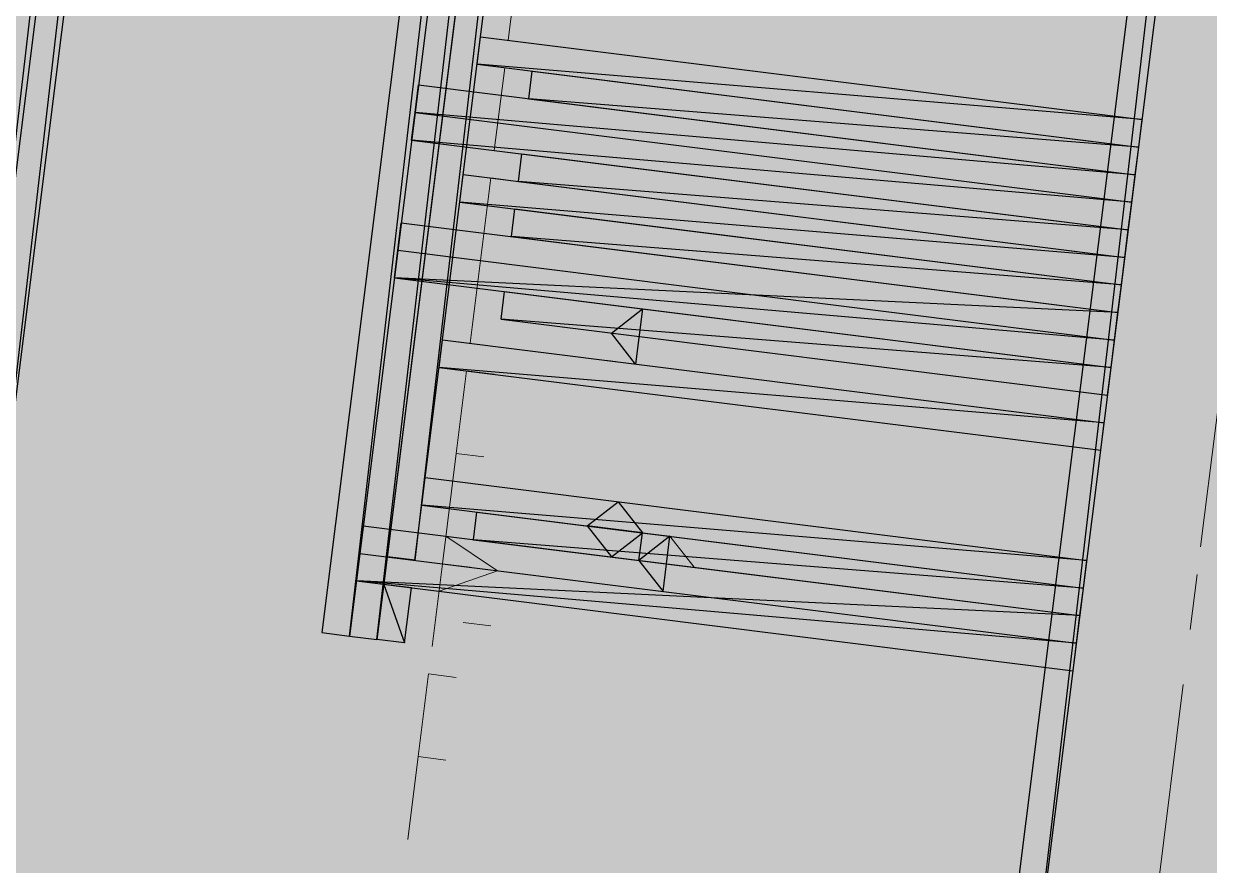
# Model space of a CAD drawing. Header units: metres. Extents: x -4 to 509425, y 7549 to 4732445.
# Drawn here: x 475993.0253 to 475993.3866, y 4719728.3529 to 4719728.6094 of the extents above; entities that cross this region are included whole.
import ezdxf

# ---------------------------------------------------------------- set-up
doc = ezdxf.new("R2010")
doc.units = ezdxf.units.M
doc.header["$LTSCALE"] = 0.01
doc.header["$MEASUREMENT"] = 0
doc.layers.get('0').update_dxf_attribs({"lineweight": 0})
doc.layers.add('_SUBESTACIÓN', color=1, linetype='Continuous')
doc.layers.add('SUBESTACION LA VID', color=253, linetype='Continuous')

# ---------------------------------------------------------------- blocks, each defined once
blk = doc.blocks.new('A$Cfff6051d')
at = {"layer": 'SUBESTACION LA VID', "transparency": 33554687}
h = blk.add_hatch(color=256, dxfattribs=at)
h.dxf.hatch_style = 2
edge = h.paths.add_edge_path()
edge.add_spline(control_points=[(475992.98494, 4719728.46583), (475992.98494, 4719728.46583), (475993.00174, 4719728.46372), (475993.00174, 4719728.46372), (475993.00174, 4719728.46372), (475993.09447, 4719729.33946), (475993.09447, 4719729.33946), (475993.09447, 4719729.33946), (475992.98494, 4719728.46583), (475992.98494, 4719728.46583)], knot_values=[0, 0, 0, 0, 1, 1, 1, 2, 2, 2, 3, 3, 3, 3], degree=3, periodic=0)
edge = h.paths.add_edge_path()
edge.add_spline(control_points=[(475993.00174, 4719728.46372), (475993.00174, 4719728.46372), (475993.09447, 4719729.33946), (475993.09447, 4719729.33946), (475993.09447, 4719729.33946), (475993.11337, 4719729.35416), (475993.11337, 4719729.35416), (475993.11337, 4719729.35416), (475993.00174, 4719728.46372), (475993.00174, 4719728.46372)], knot_values=[0, 0, 0, 0, 1, 1, 1, 2, 2, 2, 3, 3, 3, 3], degree=3, periodic=0)
edge = h.paths.add_edge_path()
edge.add_spline(control_points=[(475993.09447, 4719729.33946), (475993.09447, 4719729.33946), (475993.11337, 4719729.35416), (475993.11337, 4719729.35416), (475993.11337, 4719729.35416), (475993.04406, 4719729.34578), (475993.04406, 4719729.34578), (475993.04406, 4719729.34578), (475993.09447, 4719729.33946), (475993.09447, 4719729.33946)], knot_values=[0, 0, 0, 0, 1, 1, 1, 2, 2, 2, 3, 3, 3, 3], degree=3, periodic=0)
edge = h.paths.add_edge_path()
edge.add_spline(control_points=[(475993.11337, 4719729.35416), (475993.11337, 4719729.35416), (475993.04406, 4719729.34578), (475993.04406, 4719729.34578), (475993.04406, 4719729.34578), (475993.03777, 4719729.36364), (475993.03777, 4719729.36364), (475993.03777, 4719729.36364), (475993.11337, 4719729.35416), (475993.11337, 4719729.35416)], knot_values=[0, 0, 0, 0, 1, 1, 1, 2, 2, 2, 3, 3, 3, 3], degree=3, periodic=0)
h = blk.add_hatch(color=256, dxfattribs=at)
h.dxf.hatch_style = 2
edge = h.paths.add_edge_path()
edge.add_spline(control_points=[(475993.12072, 4719729.34471), (475993.12072, 4719729.34471), (475993.11232, 4719729.34576), (475993.11232, 4719729.34576), (475993.11232, 4719729.34576), (475993.00698, 4719728.43747), (475993.00698, 4719728.43747), (475993.00698, 4719728.43747), (475993.12072, 4719729.34471), (475993.12072, 4719729.34471)], knot_values=[0, 0, 0, 0, 1, 1, 1, 2, 2, 2, 3, 3, 3, 3], degree=3, periodic=0)
edge = h.paths.add_edge_path()
edge.add_spline(control_points=[(475993.11232, 4719729.34576), (475993.11232, 4719729.34576), (475993.00698, 4719728.43747), (475993.00698, 4719728.43747), (475993.00698, 4719728.43747), (475992.99858, 4719728.43852), (475992.99858, 4719728.43852), (475992.99858, 4719728.43852), (475993.11232, 4719729.34576), (475993.11232, 4719729.34576)], knot_values=[0, 0, 0, 0, 1, 1, 1, 2, 2, 2, 3, 3, 3, 3], degree=3, periodic=0)
h = blk.add_hatch(color=256, dxfattribs=at)
h.dxf.hatch_style = 2
edge = h.paths.add_edge_path()
edge.add_spline(control_points=[(475993.12912, 4719729.34365), (475993.12912, 4719729.34365), (475993.12072, 4719729.34471), (475993.12072, 4719729.34471), (475993.12072, 4719729.34471), (475993.01538, 4719728.43642), (475993.01538, 4719728.43642), (475993.01538, 4719728.43642), (475993.12912, 4719729.34365), (475993.12912, 4719729.34365)], knot_values=[0, 0, 0, 0, 1, 1, 1, 2, 2, 2, 3, 3, 3, 3], degree=3, periodic=0)
edge = h.paths.add_edge_path()
edge.add_spline(control_points=[(475993.12072, 4719729.34471), (475993.12072, 4719729.34471), (475993.01538, 4719728.43642), (475993.01538, 4719728.43642), (475993.01538, 4719728.43642), (475993.00698, 4719728.43747), (475993.00698, 4719728.43747), (475993.00698, 4719728.43747), (475993.12072, 4719729.34471), (475993.12072, 4719729.34471)], knot_values=[0, 0, 0, 0, 1, 1, 1, 2, 2, 2, 3, 3, 3, 3], degree=3, periodic=0)
h = blk.add_hatch(color=256, dxfattribs=at)
h.dxf.hatch_style = 2
edge = h.paths.add_edge_path()
edge.add_spline(control_points=[(475993.13614, 4719728.44687), (475993.13614, 4719728.44687), (475993.14454, 4719728.44582), (475993.14454, 4719728.44582), (475993.14454, 4719728.44582), (475993.24672, 4719729.32891), (475993.24672, 4719729.32891), (475993.24672, 4719729.32891), (475993.13614, 4719728.44687), (475993.13614, 4719728.44687)], knot_values=[0, 0, 0, 0, 1, 1, 1, 2, 2, 2, 3, 3, 3, 3], degree=3, periodic=0)
edge = h.paths.add_edge_path()
edge.add_spline(control_points=[(475993.14454, 4719728.44582), (475993.14454, 4719728.44582), (475993.24672, 4719729.32891), (475993.24672, 4719729.32891), (475993.24672, 4719729.32891), (475993.25512, 4719729.32786), (475993.25512, 4719729.32786), (475993.25512, 4719729.32786), (475993.14454, 4719728.44582), (475993.14454, 4719728.44582)], knot_values=[0, 0, 0, 0, 1, 1, 1, 2, 2, 2, 3, 3, 3, 3], degree=3, periodic=0)
h = blk.add_hatch(color=256, dxfattribs=at)
h.dxf.hatch_style = 2
edge = h.paths.add_edge_path()
edge.add_spline(control_points=[(475993.23727, 4719729.32156), (475993.23727, 4719729.32156), (475993.22887, 4719729.32261), (475993.22887, 4719729.32261), (475993.22887, 4719729.32261), (475993.12458, 4719728.42273), (475993.12458, 4719728.42273), (475993.12458, 4719728.42273), (475993.23727, 4719729.32156), (475993.23727, 4719729.32156)], knot_values=[0, 0, 0, 0, 1, 1, 1, 2, 2, 2, 3, 3, 3, 3], degree=3, periodic=0)
edge = h.paths.add_edge_path()
edge.add_spline(control_points=[(475993.22887, 4719729.32261), (475993.22887, 4719729.32261), (475993.12458, 4719728.42273), (475993.12458, 4719728.42273), (475993.12458, 4719728.42273), (475993.11618, 4719728.42378), (475993.11618, 4719728.42378), (475993.11618, 4719728.42378), (475993.22887, 4719729.32261), (475993.22887, 4719729.32261)], knot_values=[0, 0, 0, 0, 1, 1, 1, 2, 2, 2, 3, 3, 3, 3], degree=3, periodic=0)
h = blk.add_hatch(color=256, dxfattribs=at)
h.dxf.hatch_style = 2
edge = h.paths.add_edge_path()
edge.add_spline(control_points=[(475993.24567, 4719729.32051), (475993.24567, 4719729.32051), (475993.23727, 4719729.32156), (475993.23727, 4719729.32156), (475993.23727, 4719729.32156), (475993.13298, 4719728.42167), (475993.13298, 4719728.42167), (475993.13298, 4719728.42167), (475993.24567, 4719729.32051), (475993.24567, 4719729.32051)], knot_values=[0, 0, 0, 0, 1, 1, 1, 2, 2, 2, 3, 3, 3, 3], degree=3, periodic=0)
edge = h.paths.add_edge_path()
edge.add_spline(control_points=[(475993.23727, 4719729.32156), (475993.23727, 4719729.32156), (475993.13298, 4719728.42167), (475993.13298, 4719728.42167), (475993.13298, 4719728.42167), (475993.12458, 4719728.42273), (475993.12458, 4719728.42273), (475993.12458, 4719728.42273), (475993.23727, 4719729.32156), (475993.23727, 4719729.32156)], knot_values=[0, 0, 0, 0, 1, 1, 1, 2, 2, 2, 3, 3, 3, 3], degree=3, periodic=0)
h = blk.add_hatch(color=256, dxfattribs=at)
h.dxf.hatch_style = 2
edge = h.paths.add_edge_path()
edge.add_spline(control_points=[(475993.31985, 4719728.27879), (475993.31985, 4719728.27879), (475993.32825, 4719728.27774), (475993.32825, 4719728.27774), (475993.32825, 4719728.27774), (475993.44833, 4719729.30363), (475993.44833, 4719729.30363), (475993.44833, 4719729.30363), (475993.31985, 4719728.27879), (475993.31985, 4719728.27879)], knot_values=[0, 0, 0, 0, 1, 1, 1, 2, 2, 2, 3, 3, 3, 3], degree=3, periodic=0)
edge = h.paths.add_edge_path()
edge.add_spline(control_points=[(475993.32825, 4719728.27774), (475993.32825, 4719728.27774), (475993.44833, 4719729.30363), (475993.44833, 4719729.30363), (475993.44833, 4719729.30363), (475993.45673, 4719729.30258), (475993.45673, 4719729.30258), (475993.45673, 4719729.30258), (475993.32825, 4719728.27774), (475993.32825, 4719728.27774)], knot_values=[0, 0, 0, 0, 1, 1, 1, 2, 2, 2, 3, 3, 3, 3], degree=3, periodic=0)
h = blk.add_hatch(color=256, dxfattribs=at)
h.dxf.hatch_style = 2
edge = h.paths.add_edge_path()
edge.add_spline(control_points=[(475993.16455, 4719728.60543), (475993.16455, 4719728.60543), (475993.1635, 4719728.59703), (475993.1635, 4719728.59703), (475993.1635, 4719728.59703), (475993.36616, 4719728.58015), (475993.36616, 4719728.58015), (475993.36616, 4719728.58015), (475993.16455, 4719728.60543), (475993.16455, 4719728.60543)], knot_values=[0, 0, 0, 0, 1, 1, 1, 2, 2, 2, 3, 3, 3, 3], degree=3, periodic=0)
edge = h.paths.add_edge_path()
edge.add_spline(control_points=[(475993.1635, 4719728.59703), (475993.1635, 4719728.59703), (475993.36616, 4719728.58015), (475993.36616, 4719728.58015), (475993.36616, 4719728.58015), (475993.36511, 4719728.57175), (475993.36511, 4719728.57175), (475993.36511, 4719728.57175), (475993.1635, 4719728.59703), (475993.1635, 4719728.59703)], knot_values=[0, 0, 0, 0, 1, 1, 1, 2, 2, 2, 3, 3, 3, 3], degree=3, periodic=0)
h = blk.add_hatch(color=256, dxfattribs=at)
h.dxf.hatch_style = 2
edge = h.paths.add_edge_path()
edge.add_spline(control_points=[(475993.1803, 4719728.59492), (475993.1803, 4719728.59492), (475993.17925, 4719728.58652), (475993.17925, 4719728.58652), (475993.17925, 4719728.58652), (475993.36511, 4719728.57175), (475993.36511, 4719728.57175), (475993.36511, 4719728.57175), (475993.1803, 4719728.59492), (475993.1803, 4719728.59492)], knot_values=[0, 0, 0, 0, 1, 1, 1, 2, 2, 2, 3, 3, 3, 3], degree=3, periodic=0)
edge = h.paths.add_edge_path()
edge.add_spline(control_points=[(475993.17925, 4719728.58652), (475993.17925, 4719728.58652), (475993.36511, 4719728.57175), (475993.36511, 4719728.57175), (475993.36511, 4719728.57175), (475993.36405, 4719728.56335), (475993.36405, 4719728.56335), (475993.36405, 4719728.56335), (475993.17925, 4719728.58652), (475993.17925, 4719728.58652)], knot_values=[0, 0, 0, 0, 1, 1, 1, 2, 2, 2, 3, 3, 3, 3], degree=3, periodic=0)
h = blk.add_hatch(color=256, dxfattribs=at)
h.dxf.hatch_style = 2
edge = h.paths.add_edge_path()
edge.add_spline(control_points=[(475993.14565, 4719728.59073), (475993.14565, 4719728.59073), (475993.14459, 4719728.58233), (475993.14459, 4719728.58233), (475993.14459, 4719728.58233), (475993.36405, 4719728.56335), (475993.36405, 4719728.56335), (475993.36405, 4719728.56335), (475993.14565, 4719728.59073), (475993.14565, 4719728.59073)], knot_values=[0, 0, 0, 0, 1, 1, 1, 2, 2, 2, 3, 3, 3, 3], degree=3, periodic=0)
edge = h.paths.add_edge_path()
edge.add_spline(control_points=[(475993.14459, 4719728.58233), (475993.14459, 4719728.58233), (475993.36405, 4719728.56335), (475993.36405, 4719728.56335), (475993.36405, 4719728.56335), (475993.363, 4719728.55495), (475993.363, 4719728.55495), (475993.363, 4719728.55495), (475993.14459, 4719728.58233), (475993.14459, 4719728.58233)], knot_values=[0, 0, 0, 0, 1, 1, 1, 2, 2, 2, 3, 3, 3, 3], degree=3, periodic=0)
h = blk.add_hatch(color=256, dxfattribs=at)
h.dxf.hatch_style = 2
edge = h.paths.add_edge_path()
edge.add_spline(control_points=[(475993.14459, 4719728.58233), (475993.14459, 4719728.58233), (475993.14354, 4719728.57393), (475993.14354, 4719728.57393), (475993.14354, 4719728.57393), (475993.363, 4719728.55495), (475993.363, 4719728.55495), (475993.363, 4719728.55495), (475993.14459, 4719728.58233), (475993.14459, 4719728.58233)], knot_values=[0, 0, 0, 0, 1, 1, 1, 2, 2, 2, 3, 3, 3, 3], degree=3, periodic=0)
edge = h.paths.add_edge_path()
edge.add_spline(control_points=[(475993.14354, 4719728.57393), (475993.14354, 4719728.57393), (475993.363, 4719728.55495), (475993.363, 4719728.55495), (475993.363, 4719728.55495), (475993.36195, 4719728.54655), (475993.36195, 4719728.54655), (475993.36195, 4719728.54655), (475993.14354, 4719728.57393), (475993.14354, 4719728.57393)], knot_values=[0, 0, 0, 0, 1, 1, 1, 2, 2, 2, 3, 3, 3, 3], degree=3, periodic=0)
h = blk.add_hatch(color=256, dxfattribs=at)
h.dxf.hatch_style = 2
edge = h.paths.add_edge_path()
edge.add_spline(control_points=[(475993.17714, 4719728.56972), (475993.17714, 4719728.56972), (475993.17609, 4719728.56132), (475993.17609, 4719728.56132), (475993.17609, 4719728.56132), (475993.36195, 4719728.54655), (475993.36195, 4719728.54655), (475993.36195, 4719728.54655), (475993.17714, 4719728.56972), (475993.17714, 4719728.56972)], knot_values=[0, 0, 0, 0, 1, 1, 1, 2, 2, 2, 3, 3, 3, 3], degree=3, periodic=0)
edge = h.paths.add_edge_path()
edge.add_spline(control_points=[(475993.17609, 4719728.56132), (475993.17609, 4719728.56132), (475993.36195, 4719728.54655), (475993.36195, 4719728.54655), (475993.36195, 4719728.54655), (475993.36089, 4719728.53815), (475993.36089, 4719728.53815), (475993.36089, 4719728.53815), (475993.17609, 4719728.56132), (475993.17609, 4719728.56132)], knot_values=[0, 0, 0, 0, 1, 1, 1, 2, 2, 2, 3, 3, 3, 3], degree=3, periodic=0)
h = blk.add_hatch(color=256, dxfattribs=at)
h.dxf.hatch_style = 2
edge = h.paths.add_edge_path()
edge.add_spline(control_points=[(475993.15929, 4719728.56343), (475993.15929, 4719728.56343), (475993.15823, 4719728.55503), (475993.15823, 4719728.55503), (475993.15823, 4719728.55503), (475993.36089, 4719728.53815), (475993.36089, 4719728.53815), (475993.36089, 4719728.53815), (475993.15929, 4719728.56343), (475993.15929, 4719728.56343)], knot_values=[0, 0, 0, 0, 1, 1, 1, 2, 2, 2, 3, 3, 3, 3], degree=3, periodic=0)
edge = h.paths.add_edge_path()
edge.add_spline(control_points=[(475993.15823, 4719728.55503), (475993.15823, 4719728.55503), (475993.36089, 4719728.53815), (475993.36089, 4719728.53815), (475993.36089, 4719728.53815), (475993.35984, 4719728.52975), (475993.35984, 4719728.52975), (475993.35984, 4719728.52975), (475993.15823, 4719728.55503), (475993.15823, 4719728.55503)], knot_values=[0, 0, 0, 0, 1, 1, 1, 2, 2, 2, 3, 3, 3, 3], degree=3, periodic=0)
h = blk.add_hatch(color=256, dxfattribs=at)
h.dxf.hatch_style = 2
edge = h.paths.add_edge_path()
edge.add_spline(control_points=[(475993.17503, 4719728.55292), (475993.17503, 4719728.55292), (475993.17398, 4719728.54452), (475993.17398, 4719728.54452), (475993.17398, 4719728.54452), (475993.35984, 4719728.52975), (475993.35984, 4719728.52975), (475993.35984, 4719728.52975), (475993.17503, 4719728.55292), (475993.17503, 4719728.55292)], knot_values=[0, 0, 0, 0, 1, 1, 1, 2, 2, 2, 3, 3, 3, 3], degree=3, periodic=0)
edge = h.paths.add_edge_path()
edge.add_spline(control_points=[(475993.17398, 4719728.54452), (475993.17398, 4719728.54452), (475993.35984, 4719728.52975), (475993.35984, 4719728.52975), (475993.35984, 4719728.52975), (475993.35879, 4719728.52135), (475993.35879, 4719728.52135), (475993.35879, 4719728.52135), (475993.17398, 4719728.54452), (475993.17398, 4719728.54452)], knot_values=[0, 0, 0, 0, 1, 1, 1, 2, 2, 2, 3, 3, 3, 3], degree=3, periodic=0)
h = blk.add_hatch(color=256, dxfattribs=at)
h.dxf.hatch_style = 2
edge = h.paths.add_edge_path()
edge.add_spline(control_points=[(475993.14038, 4719728.54873), (475993.14038, 4719728.54873), (475993.13827, 4719728.53193), (475993.13827, 4719728.53193), (475993.13827, 4719728.53193), (475993.35879, 4719728.52135), (475993.35879, 4719728.52135), (475993.35879, 4719728.52135), (475993.14038, 4719728.54873), (475993.14038, 4719728.54873)], knot_values=[0, 0, 0, 0, 1, 1, 1, 2, 2, 2, 3, 3, 3, 3], degree=3, periodic=0)
edge = h.paths.add_edge_path()
edge.add_spline(control_points=[(475993.13827, 4719728.53193), (475993.13827, 4719728.53193), (475993.35879, 4719728.52135), (475993.35879, 4719728.52135), (475993.35879, 4719728.52135), (475993.35668, 4719728.50455), (475993.35668, 4719728.50455), (475993.35668, 4719728.50455), (475993.13827, 4719728.53193), (475993.13827, 4719728.53193)], knot_values=[0, 0, 0, 0, 1, 1, 1, 2, 2, 2, 3, 3, 3, 3], degree=3, periodic=0)
h = blk.add_hatch(color=256, dxfattribs=at)
h.dxf.hatch_style = 2
edge = h.paths.add_edge_path()
edge.add_spline(control_points=[(475993.13933, 4719728.54033), (475993.13933, 4719728.54033), (475993.13827, 4719728.53193), (475993.13827, 4719728.53193), (475993.13827, 4719728.53193), (475993.35774, 4719728.51295), (475993.35774, 4719728.51295), (475993.35774, 4719728.51295), (475993.13933, 4719728.54033), (475993.13933, 4719728.54033)], knot_values=[0, 0, 0, 0, 1, 1, 1, 2, 2, 2, 3, 3, 3, 3], degree=3, periodic=0)
edge = h.paths.add_edge_path()
edge.add_spline(control_points=[(475993.13827, 4719728.53193), (475993.13827, 4719728.53193), (475993.35774, 4719728.51295), (475993.35774, 4719728.51295), (475993.35774, 4719728.51295), (475993.35668, 4719728.50455), (475993.35668, 4719728.50455), (475993.35668, 4719728.50455), (475993.13827, 4719728.53193), (475993.13827, 4719728.53193)], knot_values=[0, 0, 0, 0, 1, 1, 1, 2, 2, 2, 3, 3, 3, 3], degree=3, periodic=0)
h = blk.add_hatch(color=256, dxfattribs=at)
h.dxf.hatch_style = 2
edge = h.paths.add_edge_path()
edge.add_spline(control_points=[(475993.17187, 4719728.52772), (475993.17187, 4719728.52772), (475993.17082, 4719728.51932), (475993.17082, 4719728.51932), (475993.17082, 4719728.51932), (475993.35668, 4719728.50455), (475993.35668, 4719728.50455), (475993.35668, 4719728.50455), (475993.17187, 4719728.52772), (475993.17187, 4719728.52772)], knot_values=[0, 0, 0, 0, 1, 1, 1, 2, 2, 2, 3, 3, 3, 3], degree=3, periodic=0)
edge = h.paths.add_edge_path()
edge.add_spline(control_points=[(475993.17082, 4719728.51932), (475993.17082, 4719728.51932), (475993.35668, 4719728.50455), (475993.35668, 4719728.50455), (475993.35668, 4719728.50455), (475993.35563, 4719728.49615), (475993.35563, 4719728.49615), (475993.35563, 4719728.49615), (475993.17082, 4719728.51932), (475993.17082, 4719728.51932)], knot_values=[0, 0, 0, 0, 1, 1, 1, 2, 2, 2, 3, 3, 3, 3], degree=3, periodic=0)
h = blk.add_hatch(color=256, dxfattribs=at)
h.dxf.hatch_style = 2
edge = h.paths.add_edge_path()
edge.add_spline(control_points=[(475993.15297, 4719728.51302), (475993.15297, 4719728.51302), (475993.15191, 4719728.50462), (475993.15191, 4719728.50462), (475993.15191, 4719728.50462), (475993.35458, 4719728.48775), (475993.35458, 4719728.48775), (475993.35458, 4719728.48775), (475993.15297, 4719728.51302), (475993.15297, 4719728.51302)], knot_values=[0, 0, 0, 0, 1, 1, 1, 2, 2, 2, 3, 3, 3, 3], degree=3, periodic=0)
edge = h.paths.add_edge_path()
edge.add_spline(control_points=[(475993.15191, 4719728.50462), (475993.15191, 4719728.50462), (475993.35458, 4719728.48775), (475993.35458, 4719728.48775), (475993.35458, 4719728.48775), (475993.35352, 4719728.47935), (475993.35352, 4719728.47935), (475993.35352, 4719728.47935), (475993.15191, 4719728.50462), (475993.15191, 4719728.50462)], knot_values=[0, 0, 0, 0, 1, 1, 1, 2, 2, 2, 3, 3, 3, 3], degree=3, periodic=0)
h = blk.add_hatch(color=256, dxfattribs=at)
h.dxf.hatch_style = 2
edge = h.paths.add_edge_path()
edge.add_spline(control_points=[(475993.1477, 4719728.47102), (475993.1477, 4719728.47102), (475993.14665, 4719728.46262), (475993.14665, 4719728.46262), (475993.14665, 4719728.46262), (475993.34931, 4719728.44575), (475993.34931, 4719728.44575), (475993.34931, 4719728.44575), (475993.1477, 4719728.47102), (475993.1477, 4719728.47102)], knot_values=[0, 0, 0, 0, 1, 1, 1, 2, 2, 2, 3, 3, 3, 3], degree=3, periodic=0)
edge = h.paths.add_edge_path()
edge.add_spline(control_points=[(475993.14665, 4719728.46262), (475993.14665, 4719728.46262), (475993.34931, 4719728.44575), (475993.34931, 4719728.44575), (475993.34931, 4719728.44575), (475993.34826, 4719728.43735), (475993.34826, 4719728.43735), (475993.34826, 4719728.43735), (475993.14665, 4719728.46262), (475993.14665, 4719728.46262)], knot_values=[0, 0, 0, 0, 1, 1, 1, 2, 2, 2, 3, 3, 3, 3], degree=3, periodic=0)
h = blk.add_hatch(color=256, dxfattribs=at)
h.dxf.hatch_style = 2
edge = h.paths.add_edge_path()
edge.add_spline(control_points=[(475993.16345, 4719728.46051), (475993.16345, 4719728.46051), (475993.1624, 4719728.45211), (475993.1624, 4719728.45211), (475993.1624, 4719728.45211), (475993.34826, 4719728.43735), (475993.34826, 4719728.43735), (475993.34826, 4719728.43735), (475993.16345, 4719728.46051), (475993.16345, 4719728.46051)], knot_values=[0, 0, 0, 0, 1, 1, 1, 2, 2, 2, 3, 3, 3, 3], degree=3, periodic=0)
edge = h.paths.add_edge_path()
edge.add_spline(control_points=[(475993.1624, 4719728.45211), (475993.1624, 4719728.45211), (475993.34826, 4719728.43735), (475993.34826, 4719728.43735), (475993.34826, 4719728.43735), (475993.3472, 4719728.42895), (475993.3472, 4719728.42895), (475993.3472, 4719728.42895), (475993.1624, 4719728.45211), (475993.1624, 4719728.45211)], knot_values=[0, 0, 0, 0, 1, 1, 1, 2, 2, 2, 3, 3, 3, 3], degree=3, periodic=0)
h = blk.add_hatch(color=256, dxfattribs=at)
h.dxf.hatch_style = 2
edge = h.paths.add_edge_path()
edge.add_spline(control_points=[(475993.1288, 4719728.45633), (475993.1288, 4719728.45633), (475993.12669, 4719728.43953), (475993.12669, 4719728.43953), (475993.12669, 4719728.43953), (475993.3472, 4719728.42895), (475993.3472, 4719728.42895), (475993.3472, 4719728.42895), (475993.1288, 4719728.45633), (475993.1288, 4719728.45633)], knot_values=[0, 0, 0, 0, 1, 1, 1, 2, 2, 2, 3, 3, 3, 3], degree=3, periodic=0)
edge = h.paths.add_edge_path()
edge.add_spline(control_points=[(475993.12669, 4719728.43953), (475993.12669, 4719728.43953), (475993.3472, 4719728.42895), (475993.3472, 4719728.42895), (475993.3472, 4719728.42895), (475993.3451, 4719728.41215), (475993.3451, 4719728.41215), (475993.3451, 4719728.41215), (475993.12669, 4719728.43953), (475993.12669, 4719728.43953)], knot_values=[0, 0, 0, 0, 1, 1, 1, 2, 2, 2, 3, 3, 3, 3], degree=3, periodic=0)
h = blk.add_hatch(color=256, dxfattribs=at)
h.dxf.hatch_style = 2
edge = h.paths.add_edge_path()
edge.add_spline(control_points=[(475993.12774, 4719728.44793), (475993.12774, 4719728.44793), (475993.12669, 4719728.43953), (475993.12669, 4719728.43953), (475993.12669, 4719728.43953), (475993.34615, 4719728.42055), (475993.34615, 4719728.42055), (475993.34615, 4719728.42055), (475993.12774, 4719728.44793), (475993.12774, 4719728.44793)], knot_values=[0, 0, 0, 0, 1, 1, 1, 2, 2, 2, 3, 3, 3, 3], degree=3, periodic=0)
edge = h.paths.add_edge_path()
edge.add_spline(control_points=[(475993.12669, 4719728.43953), (475993.12669, 4719728.43953), (475993.34615, 4719728.42055), (475993.34615, 4719728.42055), (475993.34615, 4719728.42055), (475993.3451, 4719728.41215), (475993.3451, 4719728.41215), (475993.3451, 4719728.41215), (475993.12669, 4719728.43953), (475993.12669, 4719728.43953)], knot_values=[0, 0, 0, 0, 1, 1, 1, 2, 2, 2, 3, 3, 3, 3], degree=3, periodic=0)
at = {"layer": 'SUBESTACION LA VID', "lineweight": 0}
for p, q in [((475993.17295, 4719728.60437), (475993.17506, 4719728.62117)), ((475993.16874, 4719728.57077), (475993.1719, 4719728.59597)), ((475993.1803, 4719728.59492), (475993.1719, 4719728.59597)), ((475993.16453, 4719728.53717), (475993.16769, 4719728.56237)), ((475993.17609, 4719728.56132), (475993.16769, 4719728.56237)), ((475993.16137, 4719728.51197), (475993.16453, 4719728.53717)), ((475993.17293, 4719728.53612), (475993.16453, 4719728.53717)), ((475993.38397, 4719728.44993), (475993.39345, 4719728.52554)), ((475993.15715, 4719728.47837), (475993.16031, 4719728.50357)), ((475993.16871, 4719728.50252), (475993.16031, 4719728.50357)), ((475993.20337, 4719728.5067), (475993.21177, 4719728.50565)), ((475993.15294, 4719728.44477), (475993.15715, 4719728.47837)), ((475993.16555, 4719728.47731), (475993.15715, 4719728.47837)), ((475993.20651, 4719728.46365), (475993.19705, 4719728.4563)), ((475993.154, 4719728.45317), (475993.16975, 4719728.44266)), ((475993.2128, 4719728.4458), (475993.21385, 4719728.4542)), ((475993.2296, 4719728.44369), (475993.22225, 4719728.45314)), ((475993.14978, 4719728.41957), (475993.15294, 4719728.44477)), ((475993.16975, 4719728.44266), (475993.15189, 4719728.43637)), ((475993.16134, 4719728.44371), (475993.15294, 4719728.44477)), ((475993.38081, 4719728.42473), (475993.38291, 4719728.44153)), ((475993.16029, 4719728.43531), (475993.16869, 4719728.43426)), ((475993.16764, 4719728.42586), (475993.15924, 4719728.42691)), ((475993.14557, 4719728.38597), (475993.14873, 4719728.41117)), ((475993.15713, 4719728.41011), (475993.14873, 4719728.41117)), ((475993.37028, 4719728.34073), (475993.3787, 4719728.40793)), ((475993.14241, 4719728.36076), (475993.14557, 4719728.38597)), ((475993.15397, 4719728.38491), (475993.14557, 4719728.38597))]:
    blk.add_line(p, q, dxfattribs=at)
blk.add_lwpolyline([(475993.1708, 4719728.45106), (475993.1624, 4719728.45211), (475993.1708, 4719728.45106)], dxfattribs=at)
at = {"layer": 'SUBESTACION LA VID'}
for points in [[(475993.00174, 4719728.46372), (475993.00174, 4719728.46372), (475993.09447, 4719729.33946), (475993.09447, 4719729.33946), (475993.09447, 4719729.33946), (475993.11337, 4719729.35416), (475993.11337, 4719729.35416), (475993.11337, 4719729.35416), (475993.00174, 4719728.46372), (475993.00174, 4719728.46372)], [(475993.11232, 4719729.34576), (475993.11232, 4719729.34576), (475993.00698, 4719728.43747), (475993.00698, 4719728.43747), (475993.00698, 4719728.43747), (475992.99858, 4719728.43852), (475992.99858, 4719728.43852), (475992.99858, 4719728.43852), (475993.11232, 4719729.34576), (475993.11232, 4719729.34576)], [(475993.12072, 4719729.34471), (475993.12072, 4719729.34471), (475993.11232, 4719729.34576), (475993.11232, 4719729.34576), (475993.11232, 4719729.34576), (475993.00698, 4719728.43747), (475993.00698, 4719728.43747), (475993.00698, 4719728.43747), (475993.12072, 4719729.34471), (475993.12072, 4719729.34471)], [(475993.12072, 4719729.34471), (475993.12072, 4719729.34471), (475993.01538, 4719728.43642), (475993.01538, 4719728.43642), (475993.01538, 4719728.43642), (475993.00698, 4719728.43747), (475993.00698, 4719728.43747), (475993.00698, 4719728.43747), (475993.12072, 4719729.34471), (475993.12072, 4719729.34471)], [(475993.12912, 4719729.34365), (475993.12912, 4719729.34365), (475993.12072, 4719729.34471), (475993.12072, 4719729.34471), (475993.12072, 4719729.34471), (475993.01538, 4719728.43642), (475993.01538, 4719728.43642), (475993.01538, 4719728.43642), (475993.12912, 4719729.34365), (475993.12912, 4719729.34365)], [(475992.98494, 4719728.46583), (475992.98494, 4719728.46583), (475993.00174, 4719728.46372), (475993.00174, 4719728.46372), (475993.00174, 4719728.46372), (475993.09447, 4719729.33946), (475993.09447, 4719729.33946), (475993.09447, 4719729.33946), (475992.98494, 4719728.46583), (475992.98494, 4719728.46583)], [(475993.13614, 4719728.44687), (475993.13614, 4719728.44687), (475993.14454, 4719728.44582), (475993.14454, 4719728.44582), (475993.14454, 4719728.44582), (475993.24672, 4719729.32891), (475993.24672, 4719729.32891), (475993.24672, 4719729.32891), (475993.13614, 4719728.44687), (475993.13614, 4719728.44687)], [(475993.14454, 4719728.44582), (475993.14454, 4719728.44582), (475993.24672, 4719729.32891), (475993.24672, 4719729.32891), (475993.24672, 4719729.32891), (475993.25512, 4719729.32786), (475993.25512, 4719729.32786), (475993.25512, 4719729.32786), (475993.14454, 4719728.44582), (475993.14454, 4719728.44582)], [(475993.22887, 4719729.32261), (475993.22887, 4719729.32261), (475993.12458, 4719728.42273), (475993.12458, 4719728.42273), (475993.12458, 4719728.42273), (475993.11618, 4719728.42378), (475993.11618, 4719728.42378), (475993.11618, 4719728.42378), (475993.22887, 4719729.32261), (475993.22887, 4719729.32261)], [(475993.23727, 4719729.32156), (475993.23727, 4719729.32156), (475993.22887, 4719729.32261), (475993.22887, 4719729.32261), (475993.22887, 4719729.32261), (475993.12458, 4719728.42273), (475993.12458, 4719728.42273), (475993.12458, 4719728.42273), (475993.23727, 4719729.32156), (475993.23727, 4719729.32156)], [(475993.23727, 4719729.32156), (475993.23727, 4719729.32156), (475993.13298, 4719728.42167), (475993.13298, 4719728.42167), (475993.13298, 4719728.42167), (475993.12458, 4719728.42273), (475993.12458, 4719728.42273), (475993.12458, 4719728.42273), (475993.23727, 4719729.32156), (475993.23727, 4719729.32156)], [(475993.24567, 4719729.32051), (475993.24567, 4719729.32051), (475993.23727, 4719729.32156), (475993.23727, 4719729.32156), (475993.23727, 4719729.32156), (475993.13298, 4719728.42167), (475993.13298, 4719728.42167), (475993.13298, 4719728.42167), (475993.24567, 4719729.32051), (475993.24567, 4719729.32051)], [(475993.31985, 4719728.27879), (475993.31985, 4719728.27879), (475993.32825, 4719728.27774), (475993.32825, 4719728.27774), (475993.32825, 4719728.27774), (475993.44833, 4719729.30363), (475993.44833, 4719729.30363), (475993.44833, 4719729.30363), (475993.31985, 4719728.27879), (475993.31985, 4719728.27879)], [(475993.32825, 4719728.27774), (475993.32825, 4719728.27774), (475993.44833, 4719729.30363), (475993.44833, 4719729.30363), (475993.44833, 4719729.30363), (475993.45673, 4719729.30258), (475993.45673, 4719729.30258), (475993.45673, 4719729.30258), (475993.32825, 4719728.27774), (475993.32825, 4719728.27774)], [(475993.16455, 4719728.60543), (475993.16455, 4719728.60543), (475993.1635, 4719728.59703), (475993.1635, 4719728.59703), (475993.1635, 4719728.59703), (475993.36616, 4719728.58015), (475993.36616, 4719728.58015), (475993.36616, 4719728.58015), (475993.16455, 4719728.60543), (475993.16455, 4719728.60543)], [(475993.1635, 4719728.59703), (475993.1635, 4719728.59703), (475993.36616, 4719728.58015), (475993.36616, 4719728.58015), (475993.36616, 4719728.58015), (475993.36511, 4719728.57175), (475993.36511, 4719728.57175), (475993.36511, 4719728.57175), (475993.1635, 4719728.59703), (475993.1635, 4719728.59703)], [(475993.1803, 4719728.59492), (475993.1803, 4719728.59492), (475993.17925, 4719728.58652), (475993.17925, 4719728.58652), (475993.17925, 4719728.58652), (475993.36511, 4719728.57175), (475993.36511, 4719728.57175), (475993.36511, 4719728.57175), (475993.1803, 4719728.59492), (475993.1803, 4719728.59492)], [(475993.14565, 4719728.59073), (475993.14565, 4719728.59073), (475993.14459, 4719728.58233), (475993.14459, 4719728.58233), (475993.14459, 4719728.58233), (475993.36405, 4719728.56335), (475993.36405, 4719728.56335), (475993.36405, 4719728.56335), (475993.14565, 4719728.59073), (475993.14565, 4719728.59073)], [(475993.17925, 4719728.58652), (475993.17925, 4719728.58652), (475993.36511, 4719728.57175), (475993.36511, 4719728.57175), (475993.36511, 4719728.57175), (475993.36405, 4719728.56335), (475993.36405, 4719728.56335), (475993.36405, 4719728.56335), (475993.17925, 4719728.58652), (475993.17925, 4719728.58652)], [(475993.14459, 4719728.58233), (475993.14459, 4719728.58233), (475993.14354, 4719728.57393), (475993.14354, 4719728.57393), (475993.14354, 4719728.57393), (475993.363, 4719728.55495), (475993.363, 4719728.55495), (475993.363, 4719728.55495), (475993.14459, 4719728.58233), (475993.14459, 4719728.58233)], [(475993.14459, 4719728.58233), (475993.14459, 4719728.58233), (475993.36405, 4719728.56335), (475993.36405, 4719728.56335), (475993.36405, 4719728.56335), (475993.363, 4719728.55495), (475993.363, 4719728.55495), (475993.363, 4719728.55495), (475993.14459, 4719728.58233), (475993.14459, 4719728.58233)], [(475993.14354, 4719728.57393), (475993.14354, 4719728.57393), (475993.363, 4719728.55495), (475993.363, 4719728.55495), (475993.363, 4719728.55495), (475993.36195, 4719728.54655), (475993.36195, 4719728.54655), (475993.36195, 4719728.54655), (475993.14354, 4719728.57393), (475993.14354, 4719728.57393)], [(475993.17714, 4719728.56972), (475993.17714, 4719728.56972), (475993.17609, 4719728.56132), (475993.17609, 4719728.56132), (475993.17609, 4719728.56132), (475993.36195, 4719728.54655), (475993.36195, 4719728.54655), (475993.36195, 4719728.54655), (475993.17714, 4719728.56972), (475993.17714, 4719728.56972)], [(475993.15929, 4719728.56343), (475993.15929, 4719728.56343), (475993.15823, 4719728.55503), (475993.15823, 4719728.55503), (475993.15823, 4719728.55503), (475993.36089, 4719728.53815), (475993.36089, 4719728.53815), (475993.36089, 4719728.53815), (475993.15929, 4719728.56343), (475993.15929, 4719728.56343)], [(475993.17609, 4719728.56132), (475993.17609, 4719728.56132), (475993.36195, 4719728.54655), (475993.36195, 4719728.54655), (475993.36195, 4719728.54655), (475993.36089, 4719728.53815), (475993.36089, 4719728.53815), (475993.36089, 4719728.53815), (475993.17609, 4719728.56132), (475993.17609, 4719728.56132)], [(475993.15823, 4719728.55503), (475993.15823, 4719728.55503), (475993.36089, 4719728.53815), (475993.36089, 4719728.53815), (475993.36089, 4719728.53815), (475993.35984, 4719728.52975), (475993.35984, 4719728.52975), (475993.35984, 4719728.52975), (475993.15823, 4719728.55503), (475993.15823, 4719728.55503)], [(475993.17503, 4719728.55292), (475993.17503, 4719728.55292), (475993.17398, 4719728.54452), (475993.17398, 4719728.54452), (475993.17398, 4719728.54452), (475993.35984, 4719728.52975), (475993.35984, 4719728.52975), (475993.35984, 4719728.52975), (475993.17503, 4719728.55292), (475993.17503, 4719728.55292)], [(475993.14038, 4719728.54873), (475993.14038, 4719728.54873), (475993.13827, 4719728.53193), (475993.13827, 4719728.53193), (475993.13827, 4719728.53193), (475993.35879, 4719728.52135), (475993.35879, 4719728.52135), (475993.35879, 4719728.52135), (475993.14038, 4719728.54873), (475993.14038, 4719728.54873)], [(475993.17398, 4719728.54452), (475993.17398, 4719728.54452), (475993.35984, 4719728.52975), (475993.35984, 4719728.52975), (475993.35984, 4719728.52975), (475993.35879, 4719728.52135), (475993.35879, 4719728.52135), (475993.35879, 4719728.52135), (475993.17398, 4719728.54452), (475993.17398, 4719728.54452)], [(475993.13933, 4719728.54033), (475993.13933, 4719728.54033), (475993.13827, 4719728.53193), (475993.13827, 4719728.53193), (475993.13827, 4719728.53193), (475993.35774, 4719728.51295), (475993.35774, 4719728.51295), (475993.35774, 4719728.51295), (475993.13933, 4719728.54033), (475993.13933, 4719728.54033)], [(475993.13827, 4719728.53193), (475993.13827, 4719728.53193), (475993.35879, 4719728.52135), (475993.35879, 4719728.52135), (475993.35879, 4719728.52135), (475993.35668, 4719728.50455), (475993.35668, 4719728.50455), (475993.35668, 4719728.50455), (475993.13827, 4719728.53193), (475993.13827, 4719728.53193)], [(475993.13827, 4719728.53193), (475993.13827, 4719728.53193), (475993.35774, 4719728.51295), (475993.35774, 4719728.51295), (475993.35774, 4719728.51295), (475993.35668, 4719728.50455), (475993.35668, 4719728.50455), (475993.35668, 4719728.50455), (475993.13827, 4719728.53193), (475993.13827, 4719728.53193)], [(475993.17187, 4719728.52772), (475993.17187, 4719728.52772), (475993.17082, 4719728.51932), (475993.17082, 4719728.51932), (475993.17082, 4719728.51932), (475993.35668, 4719728.50455), (475993.35668, 4719728.50455), (475993.35668, 4719728.50455), (475993.17187, 4719728.52772), (475993.17187, 4719728.52772)], [(475993.20443, 4719728.5151), (475993.20443, 4719728.5151), (475993.21177, 4719728.50565), (475993.21177, 4719728.50565), (475993.21177, 4719728.50565), (475993.21388, 4719728.52245), (475993.21388, 4719728.52245), (475993.21388, 4719728.52245), (475993.20443, 4719728.5151), (475993.20443, 4719728.5151)], [(475993.17082, 4719728.51932), (475993.17082, 4719728.51932), (475993.35668, 4719728.50455), (475993.35668, 4719728.50455), (475993.35668, 4719728.50455), (475993.35563, 4719728.49615), (475993.35563, 4719728.49615), (475993.35563, 4719728.49615), (475993.17082, 4719728.51932), (475993.17082, 4719728.51932)], [(475993.15297, 4719728.51302), (475993.15297, 4719728.51302), (475993.15191, 4719728.50462), (475993.15191, 4719728.50462), (475993.15191, 4719728.50462), (475993.35458, 4719728.48775), (475993.35458, 4719728.48775), (475993.35458, 4719728.48775), (475993.15297, 4719728.51302), (475993.15297, 4719728.51302)], [(475993.15191, 4719728.50462), (475993.15191, 4719728.50462), (475993.35458, 4719728.48775), (475993.35458, 4719728.48775), (475993.35458, 4719728.48775), (475993.35352, 4719728.47935), (475993.35352, 4719728.47935), (475993.35352, 4719728.47935), (475993.15191, 4719728.50462), (475993.15191, 4719728.50462)], [(475993.1477, 4719728.47102), (475993.1477, 4719728.47102), (475993.14665, 4719728.46262), (475993.14665, 4719728.46262), (475993.14665, 4719728.46262), (475993.34931, 4719728.44575), (475993.34931, 4719728.44575), (475993.34931, 4719728.44575), (475993.1477, 4719728.47102), (475993.1477, 4719728.47102)], [(475993.14665, 4719728.46262), (475993.14665, 4719728.46262), (475993.34931, 4719728.44575), (475993.34931, 4719728.44575), (475993.34931, 4719728.44575), (475993.34826, 4719728.43735), (475993.34826, 4719728.43735), (475993.34826, 4719728.43735), (475993.14665, 4719728.46262), (475993.14665, 4719728.46262)], [(475993.16345, 4719728.46051), (475993.16345, 4719728.46051), (475993.1624, 4719728.45211), (475993.1624, 4719728.45211), (475993.1624, 4719728.45211), (475993.34826, 4719728.43735), (475993.34826, 4719728.43735), (475993.34826, 4719728.43735), (475993.16345, 4719728.46051), (475993.16345, 4719728.46051)], [(475993.20651, 4719728.46365), (475993.20651, 4719728.46365), (475993.19705, 4719728.4563), (475993.19705, 4719728.4563), (475993.19705, 4719728.4563), (475993.21385, 4719728.4542), (475993.21385, 4719728.4542), (475993.21385, 4719728.4542), (475993.20651, 4719728.46365), (475993.20651, 4719728.46365)], [(475993.1288, 4719728.45633), (475993.1288, 4719728.45633), (475993.12669, 4719728.43953), (475993.12669, 4719728.43953), (475993.12669, 4719728.43953), (475993.3472, 4719728.42895), (475993.3472, 4719728.42895), (475993.3472, 4719728.42895), (475993.1288, 4719728.45633), (475993.1288, 4719728.45633)], [(475993.19705, 4719728.4563), (475993.19705, 4719728.4563), (475993.21385, 4719728.4542), (475993.21385, 4719728.4542), (475993.21385, 4719728.4542), (475993.2044, 4719728.44685), (475993.2044, 4719728.44685), (475993.2044, 4719728.44685), (475993.19705, 4719728.4563), (475993.19705, 4719728.4563)], [(475993.21385, 4719728.4542), (475993.21385, 4719728.4542), (475993.2128, 4719728.4458), (475993.2128, 4719728.4458), (475993.2128, 4719728.4458), (475993.22225, 4719728.45314), (475993.22225, 4719728.45314), (475993.22225, 4719728.45314), (475993.21385, 4719728.4542), (475993.21385, 4719728.4542)], [(475993.2128, 4719728.4458), (475993.2128, 4719728.4458), (475993.22225, 4719728.45314), (475993.22225, 4719728.45314), (475993.22225, 4719728.45314), (475993.22015, 4719728.43634), (475993.22015, 4719728.43634), (475993.22015, 4719728.43634), (475993.2128, 4719728.4458), (475993.2128, 4719728.4458)], [(475993.1624, 4719728.45211), (475993.1624, 4719728.45211), (475993.34826, 4719728.43735), (475993.34826, 4719728.43735), (475993.34826, 4719728.43735), (475993.3472, 4719728.42895), (475993.3472, 4719728.42895), (475993.3472, 4719728.42895), (475993.1624, 4719728.45211), (475993.1624, 4719728.45211)], [(475993.12774, 4719728.44793), (475993.12774, 4719728.44793), (475993.12669, 4719728.43953), (475993.12669, 4719728.43953), (475993.12669, 4719728.43953), (475993.34615, 4719728.42055), (475993.34615, 4719728.42055), (475993.34615, 4719728.42055), (475993.12774, 4719728.44793), (475993.12774, 4719728.44793)], [(475993.12669, 4719728.43953), (475993.12669, 4719728.43953), (475993.34615, 4719728.42055), (475993.34615, 4719728.42055), (475993.34615, 4719728.42055), (475993.3451, 4719728.41215), (475993.3451, 4719728.41215), (475993.3451, 4719728.41215), (475993.12669, 4719728.43953), (475993.12669, 4719728.43953)], [(475993.12669, 4719728.43953), (475993.12669, 4719728.43953), (475993.3472, 4719728.42895), (475993.3472, 4719728.42895), (475993.3472, 4719728.42895), (475993.3451, 4719728.41215), (475993.3451, 4719728.41215), (475993.3451, 4719728.41215), (475993.12669, 4719728.43953), (475993.12669, 4719728.43953)], [(475993.13298, 4719728.42167), (475993.13298, 4719728.42167), (475993.14138, 4719728.42062), (475993.14138, 4719728.42062), (475993.14138, 4719728.42062), (475993.13509, 4719728.43847), (475993.13509, 4719728.43847), (475993.13509, 4719728.43847), (475993.13298, 4719728.42167), (475993.13298, 4719728.42167)], [(475993.14138, 4719728.42062), (475993.14138, 4719728.42062), (475993.13509, 4719728.43847), (475993.13509, 4719728.43847), (475993.13509, 4719728.43847), (475993.14349, 4719728.43742), (475993.14349, 4719728.43742), (475993.14349, 4719728.43742), (475993.14138, 4719728.42062), (475993.14138, 4719728.42062)]]:
    blk.add_open_spline(points, degree=3, knots=[0, 0, 0, 0, 1, 1, 1, 2, 2, 2, 3, 3, 3, 3], dxfattribs=at)
at = {"layer": 'SUBESTACION LA VID', "lineweight": 0}
for points in [[(475993.00174, 4719728.46372), (475993.00174, 4719728.46372), (475993.09447, 4719729.33946), (475993.09447, 4719729.33946), (475993.09447, 4719729.33946), (475993.11337, 4719729.35416), (475993.11337, 4719729.35416), (475993.11337, 4719729.35416), (475993.00174, 4719728.46372), (475993.00174, 4719728.46372)], [(475993.11232, 4719729.34576), (475993.11232, 4719729.34576), (475993.00698, 4719728.43747), (475993.00698, 4719728.43747), (475993.00698, 4719728.43747), (475992.99858, 4719728.43852), (475992.99858, 4719728.43852), (475992.99858, 4719728.43852), (475993.11232, 4719729.34576), (475993.11232, 4719729.34576)], [(475993.12072, 4719729.34471), (475993.12072, 4719729.34471), (475993.11232, 4719729.34576), (475993.11232, 4719729.34576), (475993.11232, 4719729.34576), (475993.00698, 4719728.43747), (475993.00698, 4719728.43747), (475993.00698, 4719728.43747), (475993.12072, 4719729.34471), (475993.12072, 4719729.34471)], [(475993.12072, 4719729.34471), (475993.12072, 4719729.34471), (475993.01538, 4719728.43642), (475993.01538, 4719728.43642), (475993.01538, 4719728.43642), (475993.00698, 4719728.43747), (475993.00698, 4719728.43747), (475993.00698, 4719728.43747), (475993.12072, 4719729.34471), (475993.12072, 4719729.34471)], [(475993.12912, 4719729.34365), (475993.12912, 4719729.34365), (475993.12072, 4719729.34471), (475993.12072, 4719729.34471), (475993.12072, 4719729.34471), (475993.01538, 4719728.43642), (475993.01538, 4719728.43642), (475993.01538, 4719728.43642), (475993.12912, 4719729.34365), (475993.12912, 4719729.34365)], [(475992.98494, 4719728.46583), (475992.98494, 4719728.46583), (475993.00174, 4719728.46372), (475993.00174, 4719728.46372), (475993.00174, 4719728.46372), (475993.09447, 4719729.33946), (475993.09447, 4719729.33946), (475993.09447, 4719729.33946), (475992.98494, 4719728.46583), (475992.98494, 4719728.46583)], [(475993.13614, 4719728.44687), (475993.13614, 4719728.44687), (475993.14454, 4719728.44582), (475993.14454, 4719728.44582), (475993.14454, 4719728.44582), (475993.24672, 4719729.32891), (475993.24672, 4719729.32891), (475993.24672, 4719729.32891), (475993.13614, 4719728.44687), (475993.13614, 4719728.44687)], [(475993.14454, 4719728.44582), (475993.14454, 4719728.44582), (475993.24672, 4719729.32891), (475993.24672, 4719729.32891), (475993.24672, 4719729.32891), (475993.25512, 4719729.32786), (475993.25512, 4719729.32786), (475993.25512, 4719729.32786), (475993.14454, 4719728.44582), (475993.14454, 4719728.44582)], [(475993.22887, 4719729.32261), (475993.22887, 4719729.32261), (475993.12458, 4719728.42273), (475993.12458, 4719728.42273), (475993.12458, 4719728.42273), (475993.11618, 4719728.42378), (475993.11618, 4719728.42378), (475993.11618, 4719728.42378), (475993.22887, 4719729.32261), (475993.22887, 4719729.32261)], [(475993.23727, 4719729.32156), (475993.23727, 4719729.32156), (475993.22887, 4719729.32261), (475993.22887, 4719729.32261), (475993.22887, 4719729.32261), (475993.12458, 4719728.42273), (475993.12458, 4719728.42273), (475993.12458, 4719728.42273), (475993.23727, 4719729.32156), (475993.23727, 4719729.32156)], [(475993.23727, 4719729.32156), (475993.23727, 4719729.32156), (475993.13298, 4719728.42167), (475993.13298, 4719728.42167), (475993.13298, 4719728.42167), (475993.12458, 4719728.42273), (475993.12458, 4719728.42273), (475993.12458, 4719728.42273), (475993.23727, 4719729.32156), (475993.23727, 4719729.32156)], [(475993.24567, 4719729.32051), (475993.24567, 4719729.32051), (475993.23727, 4719729.32156), (475993.23727, 4719729.32156), (475993.23727, 4719729.32156), (475993.13298, 4719728.42167), (475993.13298, 4719728.42167), (475993.13298, 4719728.42167), (475993.24567, 4719729.32051), (475993.24567, 4719729.32051)], [(475993.31985, 4719728.27879), (475993.31985, 4719728.27879), (475993.32825, 4719728.27774), (475993.32825, 4719728.27774), (475993.32825, 4719728.27774), (475993.44833, 4719729.30363), (475993.44833, 4719729.30363), (475993.44833, 4719729.30363), (475993.31985, 4719728.27879), (475993.31985, 4719728.27879)], [(475993.32825, 4719728.27774), (475993.32825, 4719728.27774), (475993.44833, 4719729.30363), (475993.44833, 4719729.30363), (475993.44833, 4719729.30363), (475993.45673, 4719729.30258), (475993.45673, 4719729.30258), (475993.45673, 4719729.30258), (475993.32825, 4719728.27774), (475993.32825, 4719728.27774)], [(475993.16455, 4719728.60543), (475993.16455, 4719728.60543), (475993.1635, 4719728.59703), (475993.1635, 4719728.59703), (475993.1635, 4719728.59703), (475993.36616, 4719728.58015), (475993.36616, 4719728.58015), (475993.36616, 4719728.58015), (475993.16455, 4719728.60543), (475993.16455, 4719728.60543)], [(475993.1635, 4719728.59703), (475993.1635, 4719728.59703), (475993.36616, 4719728.58015), (475993.36616, 4719728.58015), (475993.36616, 4719728.58015), (475993.36511, 4719728.57175), (475993.36511, 4719728.57175), (475993.36511, 4719728.57175), (475993.1635, 4719728.59703), (475993.1635, 4719728.59703)], [(475993.1803, 4719728.59492), (475993.1803, 4719728.59492), (475993.17925, 4719728.58652), (475993.17925, 4719728.58652), (475993.17925, 4719728.58652), (475993.36511, 4719728.57175), (475993.36511, 4719728.57175), (475993.36511, 4719728.57175), (475993.1803, 4719728.59492), (475993.1803, 4719728.59492)], [(475993.14565, 4719728.59073), (475993.14565, 4719728.59073), (475993.14459, 4719728.58233), (475993.14459, 4719728.58233), (475993.14459, 4719728.58233), (475993.36405, 4719728.56335), (475993.36405, 4719728.56335), (475993.36405, 4719728.56335), (475993.14565, 4719728.59073), (475993.14565, 4719728.59073)], [(475993.17925, 4719728.58652), (475993.17925, 4719728.58652), (475993.36511, 4719728.57175), (475993.36511, 4719728.57175), (475993.36511, 4719728.57175), (475993.36405, 4719728.56335), (475993.36405, 4719728.56335), (475993.36405, 4719728.56335), (475993.17925, 4719728.58652), (475993.17925, 4719728.58652)], [(475993.14459, 4719728.58233), (475993.14459, 4719728.58233), (475993.14354, 4719728.57393), (475993.14354, 4719728.57393), (475993.14354, 4719728.57393), (475993.363, 4719728.55495), (475993.363, 4719728.55495), (475993.363, 4719728.55495), (475993.14459, 4719728.58233), (475993.14459, 4719728.58233)], [(475993.14459, 4719728.58233), (475993.14459, 4719728.58233), (475993.36405, 4719728.56335), (475993.36405, 4719728.56335), (475993.36405, 4719728.56335), (475993.363, 4719728.55495), (475993.363, 4719728.55495), (475993.363, 4719728.55495), (475993.14459, 4719728.58233), (475993.14459, 4719728.58233)], [(475993.14354, 4719728.57393), (475993.14354, 4719728.57393), (475993.363, 4719728.55495), (475993.363, 4719728.55495), (475993.363, 4719728.55495), (475993.36195, 4719728.54655), (475993.36195, 4719728.54655), (475993.36195, 4719728.54655), (475993.14354, 4719728.57393), (475993.14354, 4719728.57393)], [(475993.17714, 4719728.56972), (475993.17714, 4719728.56972), (475993.17609, 4719728.56132), (475993.17609, 4719728.56132), (475993.17609, 4719728.56132), (475993.36195, 4719728.54655), (475993.36195, 4719728.54655), (475993.36195, 4719728.54655), (475993.17714, 4719728.56972), (475993.17714, 4719728.56972)], [(475993.15929, 4719728.56343), (475993.15929, 4719728.56343), (475993.15823, 4719728.55503), (475993.15823, 4719728.55503), (475993.15823, 4719728.55503), (475993.36089, 4719728.53815), (475993.36089, 4719728.53815), (475993.36089, 4719728.53815), (475993.15929, 4719728.56343), (475993.15929, 4719728.56343)], [(475993.17609, 4719728.56132), (475993.17609, 4719728.56132), (475993.36195, 4719728.54655), (475993.36195, 4719728.54655), (475993.36195, 4719728.54655), (475993.36089, 4719728.53815), (475993.36089, 4719728.53815), (475993.36089, 4719728.53815), (475993.17609, 4719728.56132), (475993.17609, 4719728.56132)], [(475993.15823, 4719728.55503), (475993.15823, 4719728.55503), (475993.36089, 4719728.53815), (475993.36089, 4719728.53815), (475993.36089, 4719728.53815), (475993.35984, 4719728.52975), (475993.35984, 4719728.52975), (475993.35984, 4719728.52975), (475993.15823, 4719728.55503), (475993.15823, 4719728.55503)], [(475993.17503, 4719728.55292), (475993.17503, 4719728.55292), (475993.17398, 4719728.54452), (475993.17398, 4719728.54452), (475993.17398, 4719728.54452), (475993.35984, 4719728.52975), (475993.35984, 4719728.52975), (475993.35984, 4719728.52975), (475993.17503, 4719728.55292), (475993.17503, 4719728.55292)], [(475993.14038, 4719728.54873), (475993.14038, 4719728.54873), (475993.13827, 4719728.53193), (475993.13827, 4719728.53193), (475993.13827, 4719728.53193), (475993.35879, 4719728.52135), (475993.35879, 4719728.52135), (475993.35879, 4719728.52135), (475993.14038, 4719728.54873), (475993.14038, 4719728.54873)], [(475993.17398, 4719728.54452), (475993.17398, 4719728.54452), (475993.35984, 4719728.52975), (475993.35984, 4719728.52975), (475993.35984, 4719728.52975), (475993.35879, 4719728.52135), (475993.35879, 4719728.52135), (475993.35879, 4719728.52135), (475993.17398, 4719728.54452), (475993.17398, 4719728.54452)], [(475993.13933, 4719728.54033), (475993.13933, 4719728.54033), (475993.13827, 4719728.53193), (475993.13827, 4719728.53193), (475993.13827, 4719728.53193), (475993.35774, 4719728.51295), (475993.35774, 4719728.51295), (475993.35774, 4719728.51295), (475993.13933, 4719728.54033), (475993.13933, 4719728.54033)], [(475993.13827, 4719728.53193), (475993.13827, 4719728.53193), (475993.35879, 4719728.52135), (475993.35879, 4719728.52135), (475993.35879, 4719728.52135), (475993.35668, 4719728.50455), (475993.35668, 4719728.50455), (475993.35668, 4719728.50455), (475993.13827, 4719728.53193), (475993.13827, 4719728.53193)], [(475993.13827, 4719728.53193), (475993.13827, 4719728.53193), (475993.35774, 4719728.51295), (475993.35774, 4719728.51295), (475993.35774, 4719728.51295), (475993.35668, 4719728.50455), (475993.35668, 4719728.50455), (475993.35668, 4719728.50455), (475993.13827, 4719728.53193), (475993.13827, 4719728.53193)], [(475993.17187, 4719728.52772), (475993.17187, 4719728.52772), (475993.17082, 4719728.51932), (475993.17082, 4719728.51932), (475993.17082, 4719728.51932), (475993.35668, 4719728.50455), (475993.35668, 4719728.50455), (475993.35668, 4719728.50455), (475993.17187, 4719728.52772), (475993.17187, 4719728.52772)], [(475993.17082, 4719728.51932), (475993.17082, 4719728.51932), (475993.35668, 4719728.50455), (475993.35668, 4719728.50455), (475993.35668, 4719728.50455), (475993.35563, 4719728.49615), (475993.35563, 4719728.49615), (475993.35563, 4719728.49615), (475993.17082, 4719728.51932), (475993.17082, 4719728.51932)], [(475993.15297, 4719728.51302), (475993.15297, 4719728.51302), (475993.15191, 4719728.50462), (475993.15191, 4719728.50462), (475993.15191, 4719728.50462), (475993.35458, 4719728.48775), (475993.35458, 4719728.48775), (475993.35458, 4719728.48775), (475993.15297, 4719728.51302), (475993.15297, 4719728.51302)], [(475993.15191, 4719728.50462), (475993.15191, 4719728.50462), (475993.35458, 4719728.48775), (475993.35458, 4719728.48775), (475993.35458, 4719728.48775), (475993.35352, 4719728.47935), (475993.35352, 4719728.47935), (475993.35352, 4719728.47935), (475993.15191, 4719728.50462), (475993.15191, 4719728.50462)], [(475993.1477, 4719728.47102), (475993.1477, 4719728.47102), (475993.14665, 4719728.46262), (475993.14665, 4719728.46262), (475993.14665, 4719728.46262), (475993.34931, 4719728.44575), (475993.34931, 4719728.44575), (475993.34931, 4719728.44575), (475993.1477, 4719728.47102), (475993.1477, 4719728.47102)], [(475993.14665, 4719728.46262), (475993.14665, 4719728.46262), (475993.34931, 4719728.44575), (475993.34931, 4719728.44575), (475993.34931, 4719728.44575), (475993.34826, 4719728.43735), (475993.34826, 4719728.43735), (475993.34826, 4719728.43735), (475993.14665, 4719728.46262), (475993.14665, 4719728.46262)], [(475993.16345, 4719728.46051), (475993.16345, 4719728.46051), (475993.1624, 4719728.45211), (475993.1624, 4719728.45211), (475993.1624, 4719728.45211), (475993.34826, 4719728.43735), (475993.34826, 4719728.43735), (475993.34826, 4719728.43735), (475993.16345, 4719728.46051), (475993.16345, 4719728.46051)], [(475993.20651, 4719728.46365), (475993.20651, 4719728.46365), (475993.19705, 4719728.4563), (475993.19705, 4719728.4563), (475993.19705, 4719728.4563), (475993.21385, 4719728.4542), (475993.21385, 4719728.4542), (475993.21385, 4719728.4542), (475993.20651, 4719728.46365), (475993.20651, 4719728.46365)], [(475993.1288, 4719728.45633), (475993.1288, 4719728.45633), (475993.12669, 4719728.43953), (475993.12669, 4719728.43953), (475993.12669, 4719728.43953), (475993.3472, 4719728.42895), (475993.3472, 4719728.42895), (475993.3472, 4719728.42895), (475993.1288, 4719728.45633), (475993.1288, 4719728.45633)], [(475993.19705, 4719728.4563), (475993.19705, 4719728.4563), (475993.21385, 4719728.4542), (475993.21385, 4719728.4542), (475993.21385, 4719728.4542), (475993.2044, 4719728.44685), (475993.2044, 4719728.44685), (475993.2044, 4719728.44685), (475993.19705, 4719728.4563), (475993.19705, 4719728.4563)], [(475993.21385, 4719728.4542), (475993.21385, 4719728.4542), (475993.2128, 4719728.4458), (475993.2128, 4719728.4458), (475993.2128, 4719728.4458), (475993.22225, 4719728.45314), (475993.22225, 4719728.45314), (475993.22225, 4719728.45314), (475993.21385, 4719728.4542), (475993.21385, 4719728.4542)], [(475993.2128, 4719728.4458), (475993.2128, 4719728.4458), (475993.22225, 4719728.45314), (475993.22225, 4719728.45314), (475993.22225, 4719728.45314), (475993.22015, 4719728.43634), (475993.22015, 4719728.43634), (475993.22015, 4719728.43634), (475993.2128, 4719728.4458), (475993.2128, 4719728.4458)], [(475993.1624, 4719728.45211), (475993.1624, 4719728.45211), (475993.34826, 4719728.43735), (475993.34826, 4719728.43735), (475993.34826, 4719728.43735), (475993.3472, 4719728.42895), (475993.3472, 4719728.42895), (475993.3472, 4719728.42895), (475993.1624, 4719728.45211), (475993.1624, 4719728.45211)], [(475993.12774, 4719728.44793), (475993.12774, 4719728.44793), (475993.12669, 4719728.43953), (475993.12669, 4719728.43953), (475993.12669, 4719728.43953), (475993.34615, 4719728.42055), (475993.34615, 4719728.42055), (475993.34615, 4719728.42055), (475993.12774, 4719728.44793), (475993.12774, 4719728.44793)], [(475993.12669, 4719728.43953), (475993.12669, 4719728.43953), (475993.34615, 4719728.42055), (475993.34615, 4719728.42055), (475993.34615, 4719728.42055), (475993.3451, 4719728.41215), (475993.3451, 4719728.41215), (475993.3451, 4719728.41215), (475993.12669, 4719728.43953), (475993.12669, 4719728.43953)], [(475993.12669, 4719728.43953), (475993.12669, 4719728.43953), (475993.3472, 4719728.42895), (475993.3472, 4719728.42895), (475993.3472, 4719728.42895), (475993.3451, 4719728.41215), (475993.3451, 4719728.41215), (475993.3451, 4719728.41215), (475993.12669, 4719728.43953), (475993.12669, 4719728.43953)], [(475993.13298, 4719728.42167), (475993.13298, 4719728.42167), (475993.14138, 4719728.42062), (475993.14138, 4719728.42062), (475993.14138, 4719728.42062), (475993.13509, 4719728.43847), (475993.13509, 4719728.43847), (475993.13509, 4719728.43847), (475993.13298, 4719728.42167), (475993.13298, 4719728.42167)], [(475993.14138, 4719728.42062), (475993.14138, 4719728.42062), (475993.13509, 4719728.43847), (475993.13509, 4719728.43847), (475993.13509, 4719728.43847), (475993.14349, 4719728.43742), (475993.14349, 4719728.43742), (475993.14349, 4719728.43742), (475993.14138, 4719728.42062), (475993.14138, 4719728.42062)]]:
    blk.add_open_spline(points, degree=3, knots=[0, 0, 0, 0, 1, 1, 1, 2, 2, 2, 3, 3, 3, 3], dxfattribs=at)

msp = doc.modelspace()

# ---------------------------------------------------------------- hatches: boundary and pattern name
at = {"layer": '_SUBESTACIÓN', "transparency": 33554559}
h = msp.add_hatch(color=1, dxfattribs=at)
h.dxf.hatch_style = 1
h.paths.add_polyline_path([(475968.63988, 4719805.82503), (476089.93862, 4719790.61504), (476078.16862, 4719696.74002), (475956.86864, 4719711.95017)])

# ---------------------------------------------------------------- block references
at = {"linetype": 'Continuous'}
msp.add_blockref('A$Cfff6051d', (0, 0), dxfattribs=at)

doc.saveas('drawing.dxf')
